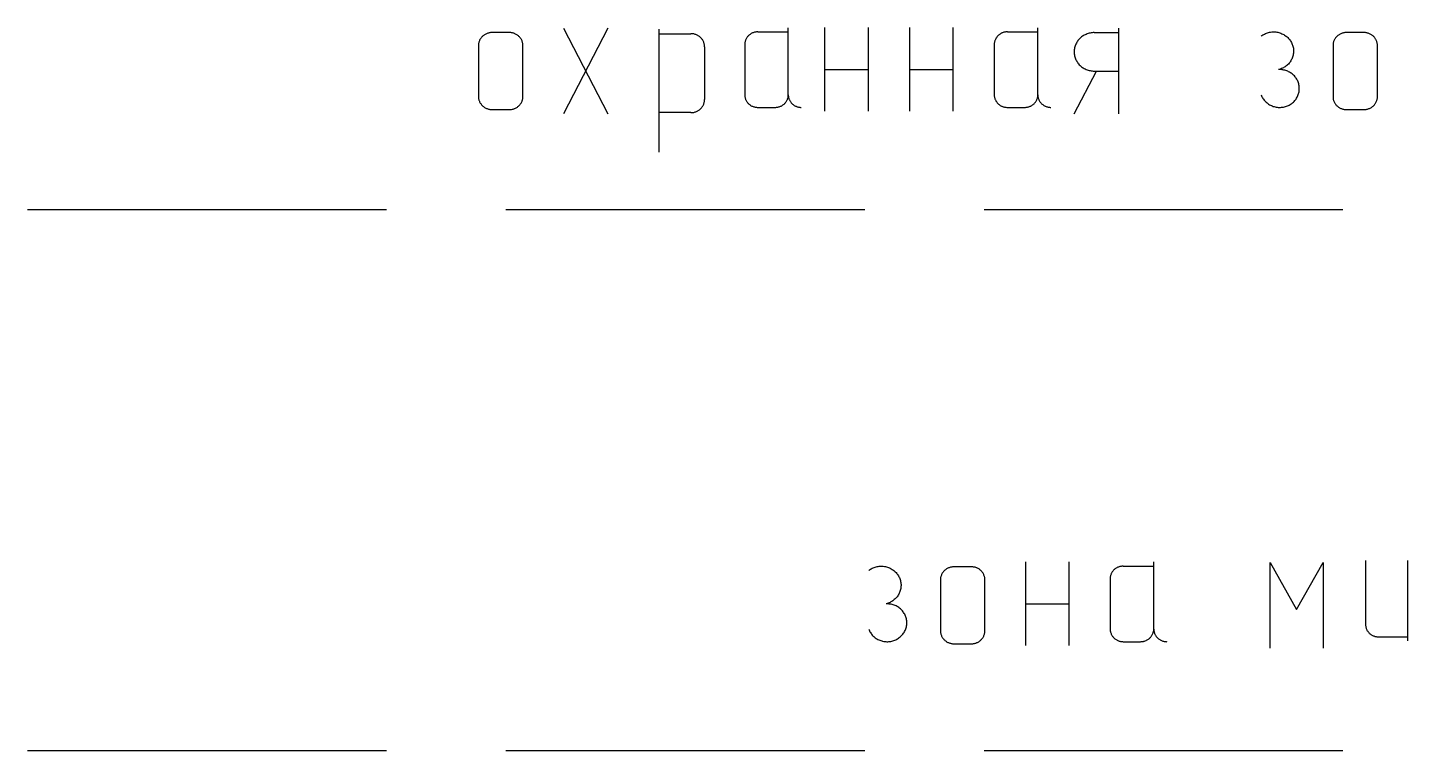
# Model space of a CAD drawing. Extents: x -2918 to -212, y 225 to 5715.
# Drawn here: x -475.18 to -458.69, y 956.57 to 965.2 of the extents above; entities that cross this region are included whole.
import ezdxf

# ---------------------------------------------------------------- set-up
doc = ezdxf.new("R2010")
doc.units = 0
doc.layers.get('0').update_dxf_attribs({"linetype": 'CONTINUOUS'})

# ---------------------------------------------------------------- blocks, each defined once
blk = doc.blocks.new('УСЛ__ОБОЗНАЧЕНИЯ_ГЕО_2')
at = {"color": 18, "linetype": 'CONTINUOUS'}
for p, q in [((6.107, -66.923), (5.895, -66.923)), ((7.28, -66.872), (6.75, -67.893)), ((6.75, -66.872), (7.28, -67.893)), ((7.893, -66.883), (7.893, -68.351)), ((7.893, -66.936), (8.274, -66.936)), ((9.073, -66.915), (9.438, -66.915)), ((9.438, -67.667), (9.438, -66.865)), ((9.872, -66.864), (9.872, -67.863)), ((10.392, -66.864), (10.392, -67.863)), ((10.886, -66.864), (10.886, -67.863)), ((11.405, -66.864), (11.405, -67.863)), ((12.056, -66.915), (12.421, -66.915)), ((12.421, -67.667), (12.421, -66.865)), ((13.093, -66.923), (13.384, -66.923)), ((13.386, -66.872), (13.386, -67.893)), ((16.319, -66.923), (16.107, -66.923)), ((5.736, -67.076), (5.736, -67.689)), ((6.267, -67.689), (6.267, -67.076)), ((8.438, -67.093), (8.438, -67.722)), ((8.917, -67.065), (8.917, -67.667)), ((11.9, -67.065), (11.9, -67.667)), ((15.948, -67.076), (15.948, -67.689)), ((16.479, -67.689), (16.479, -67.076)), ((9.872, -67.364), (10.392, -67.364)), ((10.886, -67.364), (11.405, -67.364)), ((12.855, -67.893), (13.12, -67.383)), ((13.092, -67.383), (13.387, -67.383)), ((5.895, -67.842), (6.107, -67.842)), ((8.274, -67.879), (7.893, -67.879)), ((9.073, -67.817), (9.282, -67.817)), ((12.056, -67.817), (12.264, -67.817)), ((16.107, -67.842), (16.319, -67.842)), ((0.348, -69.038), (4.635, -69.038)), ((6.064, -69.038), (10.351, -69.038)), ((11.78, -69.038), (16.067, -69.038)), ((11.629, -73.306), (11.416, -73.306)), ((12.271, -73.246), (12.271, -74.246)), ((12.79, -73.246), (12.79, -74.246)), ((13.441, -73.298), (13.805, -73.298)), ((13.805, -74.049), (13.805, -73.247)), ((15.195, -74.276), (15.195, -73.255)), ((15.832, -73.255), (15.832, -74.276)), ((16.338, -73.23), (16.338, -73.998)), ((16.837, -73.23), (16.837, -74.19)), ((11.257, -73.459), (11.257, -74.072)), ((11.788, -74.072), (11.788, -73.459)), ((13.284, -73.448), (13.284, -74.049)), ((12.271, -73.746), (12.79, -73.746)), ((13.441, -74.2), (13.649, -74.2)), ((16.488, -74.142), (16.837, -74.142)), ((11.416, -74.225), (11.629, -74.225)), ((0.348, -75.499), (4.635, -75.499)), ((6.064, -75.499), (10.351, -75.499)), ((11.78, -75.499), (16.067, -75.499))]:
    blk.add_line(p, q, dxfattribs=at)
at = {"color": 18, "linetype": 'CONTINUOUS', "flags": 128}
for points in [[(5.895, -66.923), (5.887, -66.924), (5.878, -66.924), (5.87, -66.925), (5.862, -66.927), (5.854, -66.929), (5.846, -66.931), (5.838, -66.934), (5.83, -66.937), (5.823, -66.94), (5.816, -66.944), (5.808, -66.948), (5.802, -66.953), (5.795, -66.957), (5.789, -66.963), (5.783, -66.968), (5.777, -66.974), (5.771, -66.98), (5.766, -66.986), (5.762, -66.993), (5.757, -67), (5.753, -67.007), (5.75, -67.014), (5.747, -67.022), (5.744, -67.029), (5.741, -67.037), (5.739, -67.045), (5.738, -67.053), (5.737, -67.061), (5.736, -67.068), (5.736, -67.076)], [(6.267, -67.076), (6.266, -67.068), (6.266, -67.061), (6.265, -67.053), (6.263, -67.045), (6.261, -67.037), (6.259, -67.029), (6.256, -67.022), (6.253, -67.014), (6.249, -67.007), (6.245, -67), (6.241, -66.993), (6.236, -66.986), (6.231, -66.98), (6.226, -66.974), (6.22, -66.968), (6.214, -66.963), (6.208, -66.957), (6.201, -66.953), (6.194, -66.948), (6.187, -66.944), (6.18, -66.94), (6.172, -66.937), (6.165, -66.934), (6.157, -66.931), (6.149, -66.929), (6.141, -66.927), (6.132, -66.925), (6.124, -66.924), (6.116, -66.924), (6.107, -66.923)], [(8.438, -67.093), (8.438, -67.085), (8.437, -67.077), (8.436, -67.068), (8.434, -67.06), (8.432, -67.052), (8.43, -67.044), (8.427, -67.037), (8.424, -67.029), (8.42, -67.022), (8.416, -67.014), (8.411, -67.007), (8.407, -67.001), (8.401, -66.994), (8.396, -66.988), (8.39, -66.982), (8.384, -66.976), (8.377, -66.971), (8.37, -66.966), (8.363, -66.961), (8.356, -66.957), (8.349, -66.953), (8.341, -66.949), (8.333, -66.946), (8.325, -66.944), (8.317, -66.941), (8.308, -66.939), (8.3, -66.938), (8.291, -66.937), (8.283, -66.936), (8.274, -66.936)], [(9.073, -66.915), (9.065, -66.915), (9.057, -66.916), (9.049, -66.917), (9.041, -66.918), (9.033, -66.92), (9.025, -66.922), (9.017, -66.925), (9.01, -66.928), (9.002, -66.931), (8.995, -66.935), (8.988, -66.94), (8.982, -66.944), (8.975, -66.949), (8.969, -66.954), (8.963, -66.959), (8.957, -66.965), (8.952, -66.971), (8.947, -66.977), (8.942, -66.984), (8.938, -66.99), (8.934, -66.997), (8.931, -67.004), (8.928, -67.012), (8.925, -67.019), (8.922, -67.027), (8.921, -67.034), (8.919, -67.042), (8.918, -67.05), (8.917, -67.057), (8.917, -67.065)], [(12.056, -66.915), (12.048, -66.915), (12.039, -66.916), (12.031, -66.917), (12.023, -66.918), (12.015, -66.92), (12.008, -66.922), (12, -66.925), (11.992, -66.928), (11.985, -66.931), (11.978, -66.935), (11.971, -66.94), (11.964, -66.944), (11.958, -66.949), (11.951, -66.954), (11.945, -66.959), (11.94, -66.965), (11.934, -66.971), (11.929, -66.977), (11.925, -66.984), (11.92, -66.99), (11.917, -66.997), (11.913, -67.004), (11.91, -67.012), (11.907, -67.019), (11.905, -67.027), (11.903, -67.034), (11.901, -67.042), (11.9, -67.05), (11.9, -67.057), (11.9, -67.065)], [(13.094, -66.923), (13.081, -66.924), (13.069, -66.925), (13.056, -66.926), (13.044, -66.929), (13.032, -66.931), (13.02, -66.935), (13.008, -66.939), (12.996, -66.944), (12.985, -66.948), (12.974, -66.954), (12.964, -66.961), (12.953, -66.967), (12.943, -66.975), (12.934, -66.983), (12.925, -66.991), (12.916, -67), (12.908, -67.009), (12.9, -67.018), (12.893, -67.028), (12.887, -67.038), (12.881, -67.049), (12.875, -67.06), (12.871, -67.071), (12.867, -67.082), (12.863, -67.094), (12.86, -67.106), (12.858, -67.117), (12.856, -67.129), (12.855, -67.141), (12.855, -67.153), (12.855, -67.165), (12.856, -67.177), (12.858, -67.189), (12.86, -67.201), (12.863, -67.213), (12.867, -67.224), (12.871, -67.236), (12.875, -67.247), (12.881, -67.257), (12.887, -67.268), (12.893, -67.278), (12.9, -67.288), (12.908, -67.298), (12.916, -67.307), (12.925, -67.316), (12.934, -67.324), (12.943, -67.332), (12.953, -67.339), (12.964, -67.346), (12.974, -67.352), (12.985, -67.358), (12.996, -67.363), (13.008, -67.368), (13.02, -67.372), (13.032, -67.375), (13.044, -67.378), (13.056, -67.38), (13.069, -67.382), (13.081, -67.383), (13.094, -67.383)], [(15.089, -66.965), (15.099, -66.958), (15.109, -66.951), (15.12, -66.945), (15.131, -66.94), (15.142, -66.934), (15.154, -66.93), (15.166, -66.926), (15.178, -66.922), (15.19, -66.92), (15.202, -66.918), (15.215, -66.916), (15.227, -66.915), (15.24, -66.915), (15.252, -66.915), (15.265, -66.916), (15.277, -66.918), (15.289, -66.92), (15.301, -66.923), (15.313, -66.927), (15.325, -66.931), (15.336, -66.936), (15.348, -66.941), (15.359, -66.946), (15.369, -66.953), (15.38, -66.96), (15.389, -66.967), (15.399, -66.975), (15.408, -66.983), (15.416, -66.992), (15.424, -67.001), (15.432, -67.011), (15.439, -67.021), (15.445, -67.031), (15.451, -67.042), (15.457, -67.053), (15.461, -67.064), (15.465, -67.075), (15.469, -67.087), (15.471, -67.098), (15.474, -67.11), (15.475, -67.122), (15.476, -67.134), (15.476, -67.146), (15.476, -67.158), (15.475, -67.17), (15.473, -67.182), (15.471, -67.194), (15.468, -67.205), (15.464, -67.217), (15.46, -67.228), (15.455, -67.239), (15.449, -67.25), (15.443, -67.26), (15.437, -67.271), (15.43, -67.28), (15.422, -67.29), (15.414, -67.299), (15.405, -67.308), (15.396, -67.316), (15.386, -67.323), (15.376, -67.331), (15.366, -67.337), (15.355, -67.344), (15.344, -67.349), (15.333, -67.354), (15.321, -67.359), (15.31, -67.363), (15.298, -67.366)], [(16.107, -66.923), (16.099, -66.924), (16.09, -66.924), (16.082, -66.925), (16.074, -66.927), (16.066, -66.929), (16.058, -66.931), (16.05, -66.934), (16.042, -66.937), (16.035, -66.94), (16.027, -66.944), (16.02, -66.948), (16.013, -66.953), (16.007, -66.957), (16, -66.963), (15.994, -66.968), (15.989, -66.974), (15.983, -66.98), (15.978, -66.986), (15.973, -66.993), (15.969, -67), (15.965, -67.007), (15.962, -67.014), (15.958, -67.022), (15.955, -67.029), (15.953, -67.037), (15.951, -67.045), (15.95, -67.053), (15.949, -67.061), (15.948, -67.068), (15.948, -67.076)], [(16.479, -67.076), (16.478, -67.068), (16.478, -67.061), (16.477, -67.053), (16.475, -67.045), (16.473, -67.037), (16.471, -67.029), (16.468, -67.022), (16.465, -67.014), (16.461, -67.007), (16.457, -67), (16.453, -66.993), (16.448, -66.986), (16.443, -66.98), (16.438, -66.974), (16.432, -66.968), (16.426, -66.963), (16.419, -66.957), (16.413, -66.953), (16.406, -66.948), (16.399, -66.944), (16.392, -66.94), (16.384, -66.937), (16.376, -66.934), (16.369, -66.931), (16.36, -66.929), (16.352, -66.927), (16.344, -66.925), (16.336, -66.924), (16.328, -66.924), (16.319, -66.923)], [(15.089, -67.667), (15.094, -67.678), (15.099, -67.689), (15.104, -67.699), (15.11, -67.71), (15.117, -67.719), (15.125, -67.729), (15.132, -67.738), (15.141, -67.747), (15.149, -67.756), (15.159, -67.764), (15.168, -67.771), (15.178, -67.778), (15.189, -67.785), (15.199, -67.79), (15.211, -67.796), (15.222, -67.8), (15.233, -67.805), (15.245, -67.808), (15.257, -67.811), (15.269, -67.814), (15.281, -67.815), (15.294, -67.817), (15.306, -67.817), (15.319, -67.817), (15.331, -67.816), (15.343, -67.815), (15.355, -67.813), (15.368, -67.811), (15.379, -67.807), (15.391, -67.804), (15.403, -67.799), (15.414, -67.794), (15.425, -67.789), (15.436, -67.783), (15.446, -67.776), (15.456, -67.769), (15.465, -67.761), (15.475, -67.753), (15.483, -67.745), (15.491, -67.736), (15.499, -67.726), (15.506, -67.717), (15.513, -67.707), (15.519, -67.696), (15.524, -67.686), (15.529, -67.675), (15.533, -67.663), (15.537, -67.652), (15.54, -67.641), (15.542, -67.629), (15.544, -67.617), (15.545, -67.605), (15.545, -67.593), (15.545, -67.581), (15.544, -67.57), (15.543, -67.558), (15.541, -67.546), (15.538, -67.534), (15.534, -67.523), (15.53, -67.512), (15.526, -67.501), (15.52, -67.49), (15.515, -67.479), (15.508, -67.469), (15.501, -67.46), (15.494, -67.45), (15.486, -67.441), (15.477, -67.432), (15.468, -67.424), (15.459, -67.416), (15.449, -67.409), (15.439, -67.402), (15.428, -67.396), (15.417, -67.39), (15.406, -67.385), (15.395, -67.381), (15.383, -67.377), (15.371, -67.373), (15.359, -67.371), (15.347, -67.368), (15.335, -67.367), (15.322, -67.366), (15.31, -67.366), (15.298, -67.366)], [(5.736, -67.689), (5.736, -67.697), (5.737, -67.705), (5.738, -67.713), (5.739, -67.721), (5.741, -67.729), (5.744, -67.736), (5.747, -67.744), (5.75, -67.751), (5.753, -67.758), (5.757, -67.766), (5.762, -67.772), (5.766, -67.779), (5.771, -67.785), (5.777, -67.791), (5.783, -67.797), (5.789, -67.803), (5.795, -67.808), (5.802, -67.813), (5.808, -67.817), (5.816, -67.821), (5.823, -67.825), (5.83, -67.829), (5.838, -67.832), (5.846, -67.834), (5.854, -67.837), (5.862, -67.839), (5.87, -67.84), (5.878, -67.841), (5.887, -67.842), (5.895, -67.842)], [(6.107, -67.842), (6.116, -67.842), (6.124, -67.841), (6.132, -67.84), (6.141, -67.839), (6.149, -67.837), (6.157, -67.834), (6.165, -67.832), (6.172, -67.829), (6.18, -67.825), (6.187, -67.821), (6.194, -67.817), (6.201, -67.813), (6.208, -67.808), (6.214, -67.803), (6.22, -67.797), (6.226, -67.791), (6.231, -67.785), (6.236, -67.779), (6.241, -67.772), (6.245, -67.766), (6.249, -67.758), (6.253, -67.751), (6.256, -67.744), (6.259, -67.736), (6.261, -67.729), (6.263, -67.721), (6.265, -67.713), (6.266, -67.705), (6.266, -67.697), (6.267, -67.689)], [(8.274, -67.879), (8.283, -67.879), (8.291, -67.878), (8.3, -67.877), (8.308, -67.876), (8.317, -67.874), (8.325, -67.871), (8.333, -67.869), (8.341, -67.865), (8.349, -67.862), (8.356, -67.858), (8.363, -67.854), (8.37, -67.849), (8.377, -67.844), (8.384, -67.839), (8.39, -67.833), (8.396, -67.827), (8.401, -67.821), (8.407, -67.814), (8.411, -67.807), (8.416, -67.8), (8.42, -67.793), (8.424, -67.786), (8.427, -67.778), (8.43, -67.77), (8.432, -67.763), (8.434, -67.754), (8.436, -67.747), (8.437, -67.738), (8.438, -67.73), (8.438, -67.722)], [(8.917, -67.667), (8.917, -67.674), (8.918, -67.682), (8.919, -67.69), (8.921, -67.698), (8.922, -67.706), (8.925, -67.713), (8.928, -67.721), (8.931, -67.728), (8.934, -67.735), (8.938, -67.742), (8.942, -67.748), (8.947, -67.755), (8.952, -67.761), (8.957, -67.767), (8.963, -67.773), (8.969, -67.778), (8.975, -67.783), (8.982, -67.788), (8.988, -67.793), (8.995, -67.797), (9.002, -67.801), (9.01, -67.804), (9.017, -67.807), (9.025, -67.81), (9.033, -67.812), (9.041, -67.814), (9.049, -67.815), (9.057, -67.816), (9.065, -67.817), (9.073, -67.817)], [(9.282, -67.817), (9.29, -67.817), (9.298, -67.816), (9.306, -67.815), (9.314, -67.814), (9.322, -67.812), (9.33, -67.81), (9.338, -67.807), (9.345, -67.804), (9.353, -67.801), (9.36, -67.797), (9.367, -67.793), (9.374, -67.788), (9.38, -67.783), (9.387, -67.778), (9.392, -67.773), (9.398, -67.767), (9.403, -67.761), (9.408, -67.755), (9.413, -67.748), (9.417, -67.742), (9.421, -67.735), (9.424, -67.728), (9.428, -67.721), (9.43, -67.713), (9.433, -67.706), (9.435, -67.698), (9.436, -67.69), (9.437, -67.682), (9.438, -67.674), (9.438, -67.667), (9.438, -67.674), (9.439, -67.682), (9.44, -67.69), (9.442, -67.698), (9.443, -67.706), (9.446, -67.713), (9.449, -67.721), (9.452, -67.728), (9.455, -67.735), (9.459, -67.742), (9.463, -67.748), (9.468, -67.755), (9.473, -67.761), (9.478, -67.767), (9.484, -67.773), (9.49, -67.778), (9.496, -67.783), (9.502, -67.788), (9.509, -67.793), (9.516, -67.797), (9.524, -67.801), (9.531, -67.804), (9.538, -67.807), (9.546, -67.81), (9.554, -67.812), (9.562, -67.814), (9.57, -67.815), (9.578, -67.816), (9.586, -67.817), (9.594, -67.817)], [(11.9, -67.667), (11.9, -67.674), (11.9, -67.682), (11.901, -67.69), (11.903, -67.698), (11.905, -67.706), (11.907, -67.713), (11.91, -67.721), (11.913, -67.728), (11.917, -67.735), (11.92, -67.742), (11.925, -67.748), (11.929, -67.755), (11.934, -67.761), (11.94, -67.767), (11.945, -67.773), (11.951, -67.778), (11.958, -67.783), (11.964, -67.788), (11.971, -67.793), (11.978, -67.797), (11.985, -67.801), (11.992, -67.804), (12, -67.807), (12.008, -67.81), (12.015, -67.812), (12.023, -67.814), (12.031, -67.815), (12.039, -67.816), (12.048, -67.817), (12.056, -67.817)], [(12.264, -67.817), (12.272, -67.817), (12.281, -67.816), (12.289, -67.815), (12.297, -67.814), (12.305, -67.812), (12.313, -67.81), (12.32, -67.807), (12.328, -67.804), (12.335, -67.801), (12.342, -67.797), (12.349, -67.793), (12.356, -67.788), (12.363, -67.783), (12.369, -67.778), (12.375, -67.773), (12.381, -67.767), (12.386, -67.761), (12.391, -67.755), (12.395, -67.748), (12.4, -67.742), (12.403, -67.735), (12.407, -67.728), (12.41, -67.721), (12.413, -67.713), (12.415, -67.706), (12.417, -67.698), (12.419, -67.69), (12.42, -67.682), (12.42, -67.674), (12.421, -67.667), (12.421, -67.674), (12.421, -67.682), (12.422, -67.69), (12.424, -67.698), (12.426, -67.706), (12.428, -67.713), (12.431, -67.721), (12.434, -67.728), (12.438, -67.735), (12.441, -67.742), (12.446, -67.748), (12.45, -67.755), (12.455, -67.761), (12.461, -67.767), (12.466, -67.773), (12.472, -67.778), (12.479, -67.783), (12.485, -67.788), (12.492, -67.793), (12.499, -67.797), (12.506, -67.801), (12.513, -67.804), (12.521, -67.807), (12.529, -67.81), (12.536, -67.812), (12.544, -67.814), (12.552, -67.815), (12.561, -67.816), (12.569, -67.817), (12.577, -67.817)], [(15.948, -67.689), (15.948, -67.697), (15.949, -67.705), (15.95, -67.713), (15.951, -67.721), (15.953, -67.729), (15.955, -67.736), (15.958, -67.744), (15.962, -67.751), (15.965, -67.758), (15.969, -67.766), (15.973, -67.772), (15.978, -67.779), (15.983, -67.785), (15.989, -67.791), (15.994, -67.797), (16, -67.803), (16.007, -67.808), (16.013, -67.813), (16.02, -67.817), (16.027, -67.821), (16.035, -67.825), (16.042, -67.829), (16.05, -67.832), (16.058, -67.834), (16.066, -67.837), (16.074, -67.839), (16.082, -67.84), (16.09, -67.841), (16.099, -67.842), (16.107, -67.842)], [(16.319, -67.842), (16.328, -67.842), (16.336, -67.841), (16.344, -67.84), (16.352, -67.839), (16.36, -67.837), (16.369, -67.834), (16.376, -67.832), (16.384, -67.829), (16.392, -67.825), (16.399, -67.821), (16.406, -67.817), (16.413, -67.813), (16.419, -67.808), (16.426, -67.803), (16.432, -67.797), (16.438, -67.791), (16.443, -67.785), (16.448, -67.779), (16.453, -67.772), (16.457, -67.766), (16.461, -67.758), (16.465, -67.751), (16.468, -67.744), (16.471, -67.736), (16.473, -67.729), (16.475, -67.721), (16.477, -67.713), (16.478, -67.705), (16.478, -67.697), (16.479, -67.689)], [(10.399, -73.348), (10.408, -73.341), (10.419, -73.334), (10.429, -73.328), (10.441, -73.322), (10.452, -73.317), (10.463, -73.312), (10.475, -73.308), (10.487, -73.305), (10.499, -73.302), (10.512, -73.3), (10.524, -73.299), (10.536, -73.298), (10.549, -73.298), (10.561, -73.298), (10.574, -73.299), (10.586, -73.3), (10.599, -73.303), (10.611, -73.306), (10.623, -73.309), (10.634, -73.313), (10.646, -73.318), (10.657, -73.323), (10.668, -73.329), (10.679, -73.336), (10.689, -73.342), (10.699, -73.35), (10.708, -73.358), (10.717, -73.366), (10.726, -73.375), (10.734, -73.384), (10.741, -73.393), (10.748, -73.403), (10.755, -73.414), (10.76, -73.424), (10.766, -73.435), (10.771, -73.446), (10.775, -73.458), (10.778, -73.469), (10.781, -73.481), (10.783, -73.493), (10.785, -73.505), (10.786, -73.516), (10.786, -73.529), (10.785, -73.541), (10.784, -73.553), (10.782, -73.564), (10.78, -73.576), (10.777, -73.588), (10.773, -73.599), (10.769, -73.611), (10.764, -73.622), (10.759, -73.632), (10.753, -73.643), (10.746, -73.653), (10.739, -73.663), (10.731, -73.672), (10.723, -73.682), (10.714, -73.69), (10.705, -73.698), (10.696, -73.706), (10.686, -73.713), (10.675, -73.72), (10.665, -73.726), (10.654, -73.732), (10.642, -73.737), (10.631, -73.741), (10.619, -73.745), (10.607, -73.749)], [(11.416, -73.306), (11.408, -73.306), (11.4, -73.307), (11.391, -73.308), (11.383, -73.309), (11.375, -73.311), (11.367, -73.314), (11.359, -73.316), (11.352, -73.319), (11.344, -73.323), (11.337, -73.326), (11.33, -73.331), (11.323, -73.335), (11.316, -73.34), (11.31, -73.345), (11.304, -73.351), (11.298, -73.357), (11.293, -73.363), (11.288, -73.369), (11.283, -73.376), (11.278, -73.382), (11.274, -73.39), (11.271, -73.397), (11.268, -73.404), (11.265, -73.412), (11.263, -73.42), (11.261, -73.427), (11.259, -73.435), (11.258, -73.443), (11.257, -73.451), (11.257, -73.459)], [(11.788, -73.459), (11.788, -73.451), (11.787, -73.443), (11.786, -73.435), (11.784, -73.427), (11.782, -73.42), (11.78, -73.412), (11.777, -73.404), (11.774, -73.397), (11.77, -73.39), (11.767, -73.382), (11.762, -73.376), (11.757, -73.369), (11.752, -73.363), (11.747, -73.357), (11.741, -73.351), (11.735, -73.345), (11.729, -73.34), (11.722, -73.335), (11.715, -73.331), (11.708, -73.326), (11.701, -73.323), (11.693, -73.319), (11.686, -73.316), (11.678, -73.314), (11.67, -73.311), (11.662, -73.309), (11.653, -73.308), (11.645, -73.307), (11.637, -73.306), (11.629, -73.306)], [(13.441, -73.298), (13.432, -73.298), (13.424, -73.298), (13.416, -73.3), (13.408, -73.301), (13.4, -73.303), (13.392, -73.305), (13.385, -73.308), (13.377, -73.311), (13.37, -73.314), (13.363, -73.318), (13.356, -73.322), (13.349, -73.326), (13.342, -73.331), (13.336, -73.336), (13.33, -73.342), (13.325, -73.347), (13.319, -73.354), (13.314, -73.36), (13.31, -73.366), (13.305, -73.373), (13.301, -73.38), (13.298, -73.387), (13.295, -73.394), (13.292, -73.401), (13.29, -73.409), (13.288, -73.417), (13.286, -73.425), (13.285, -73.432), (13.285, -73.44), (13.284, -73.448)], [(15.195, -73.255), (15.513, -73.817), (15.832, -73.255)], [(10.399, -74.049), (10.403, -74.06), (10.408, -74.071), (10.414, -74.082), (10.42, -74.092), (10.427, -74.102), (10.434, -74.112), (10.442, -74.121), (10.45, -74.13), (10.459, -74.138), (10.468, -74.146), (10.478, -74.154), (10.488, -74.161), (10.498, -74.167), (10.509, -74.173), (10.52, -74.178), (10.531, -74.183), (10.543, -74.187), (10.555, -74.191), (10.566, -74.194), (10.579, -74.196), (10.591, -74.198), (10.603, -74.199), (10.615, -74.2), (10.628, -74.2), (10.64, -74.199), (10.653, -74.198), (10.665, -74.196), (10.677, -74.193), (10.689, -74.19), (10.701, -74.186), (10.712, -74.182), (10.723, -74.177), (10.734, -74.172), (10.745, -74.165), (10.755, -74.159), (10.765, -74.152), (10.775, -74.144), (10.784, -74.136), (10.792, -74.127), (10.8, -74.118), (10.808, -74.109), (10.815, -74.099), (10.822, -74.089), (10.828, -74.079), (10.833, -74.068), (10.838, -74.057), (10.842, -74.046), (10.846, -74.035), (10.849, -74.023), (10.851, -74.012), (10.853, -74), (10.854, -73.988), (10.855, -73.976), (10.854, -73.964), (10.854, -73.952), (10.852, -73.94), (10.85, -73.929), (10.847, -73.917), (10.844, -73.905), (10.84, -73.894), (10.835, -73.883), (10.83, -73.872), (10.824, -73.862), (10.817, -73.852), (10.811, -73.842), (10.803, -73.833), (10.795, -73.823), (10.787, -73.815), (10.778, -73.807), (10.768, -73.799), (10.758, -73.792), (10.748, -73.785), (10.738, -73.778), (10.727, -73.773), (10.716, -73.768), (10.704, -73.763), (10.692, -73.759), (10.681, -73.756), (10.669, -73.753), (10.656, -73.751), (10.644, -73.75), (10.632, -73.748), (10.619, -73.748), (10.607, -73.749)], [(16.338, -73.998), (16.338, -74.005), (16.339, -74.013), (16.34, -74.021), (16.341, -74.028), (16.343, -74.035), (16.345, -74.042), (16.348, -74.05), (16.351, -74.057), (16.354, -74.063), (16.358, -74.07), (16.362, -74.076), (16.367, -74.083), (16.371, -74.088), (16.377, -74.094), (16.382, -74.1), (16.388, -74.105), (16.394, -74.11), (16.4, -74.114), (16.406, -74.119), (16.413, -74.122), (16.42, -74.126), (16.427, -74.129), (16.434, -74.132), (16.442, -74.135), (16.449, -74.137), (16.457, -74.139), (16.464, -74.14), (16.472, -74.141), (16.48, -74.142), (16.488, -74.142)], [(11.257, -74.072), (11.257, -74.08), (11.258, -74.088), (11.259, -74.095), (11.261, -74.103), (11.263, -74.111), (11.265, -74.119), (11.268, -74.126), (11.271, -74.134), (11.274, -74.141), (11.278, -74.148), (11.283, -74.155), (11.288, -74.162), (11.293, -74.168), (11.298, -74.174), (11.304, -74.18), (11.31, -74.185), (11.316, -74.191), (11.323, -74.195), (11.33, -74.2), (11.337, -74.204), (11.344, -74.208), (11.352, -74.211), (11.359, -74.214), (11.367, -74.217), (11.375, -74.219), (11.383, -74.221), (11.391, -74.223), (11.4, -74.224), (11.408, -74.224), (11.416, -74.225)], [(11.629, -74.225), (11.637, -74.224), (11.645, -74.224), (11.653, -74.223), (11.662, -74.221), (11.67, -74.219), (11.678, -74.217), (11.686, -74.214), (11.693, -74.211), (11.701, -74.208), (11.708, -74.204), (11.715, -74.2), (11.722, -74.195), (11.729, -74.191), (11.735, -74.185), (11.741, -74.18), (11.747, -74.174), (11.752, -74.168), (11.757, -74.162), (11.762, -74.155), (11.767, -74.148), (11.77, -74.141), (11.774, -74.134), (11.777, -74.126), (11.78, -74.119), (11.782, -74.111), (11.784, -74.103), (11.786, -74.095), (11.787, -74.088), (11.788, -74.08), (11.788, -74.072)], [(13.284, -74.049), (13.285, -74.057), (13.285, -74.065), (13.286, -74.073), (13.288, -74.08), (13.29, -74.088), (13.292, -74.096), (13.295, -74.103), (13.298, -74.11), (13.301, -74.117), (13.305, -74.124), (13.31, -74.131), (13.314, -74.138), (13.319, -74.144), (13.325, -74.15), (13.33, -74.156), (13.336, -74.161), (13.342, -74.166), (13.349, -74.171), (13.356, -74.175), (13.363, -74.179), (13.37, -74.183), (13.377, -74.187), (13.385, -74.189), (13.392, -74.192), (13.4, -74.195), (13.408, -74.196), (13.416, -74.198), (13.424, -74.199), (13.432, -74.199), (13.441, -74.2)], [(13.649, -74.2), (13.657, -74.199), (13.665, -74.199), (13.674, -74.198), (13.682, -74.196), (13.689, -74.195), (13.697, -74.192), (13.705, -74.189), (13.713, -74.187), (13.72, -74.183), (13.727, -74.179), (13.734, -74.175), (13.741, -74.171), (13.747, -74.166), (13.754, -74.161), (13.76, -74.156), (13.765, -74.15), (13.771, -74.144), (13.776, -74.138), (13.78, -74.131), (13.784, -74.124), (13.788, -74.117), (13.792, -74.11), (13.795, -74.103), (13.798, -74.096), (13.8, -74.088), (13.802, -74.08), (13.803, -74.073), (13.805, -74.065), (13.805, -74.057), (13.805, -74.049), (13.806, -74.057), (13.806, -74.065), (13.807, -74.073), (13.809, -74.08), (13.811, -74.088), (13.813, -74.096), (13.816, -74.103), (13.819, -74.11), (13.822, -74.117), (13.826, -74.124), (13.831, -74.131), (13.835, -74.138), (13.84, -74.144), (13.846, -74.15), (13.851, -74.156), (13.857, -74.161), (13.863, -74.166), (13.87, -74.171), (13.877, -74.175), (13.884, -74.179), (13.891, -74.183), (13.898, -74.187), (13.906, -74.189), (13.913, -74.192), (13.921, -74.195), (13.929, -74.196), (13.937, -74.198), (13.945, -74.199), (13.953, -74.199), (13.962, -74.2)]]:
    blk.add_lwpolyline(points, dxfattribs=at)

msp = doc.modelspace()

# ---------------------------------------------------------------- block references
msp.add_blockref('УСЛ__ОБОЗНАЧЕНИЯ_ГЕО_2', (-475.527, 1032.066))

doc.saveas('drawing.dxf')
